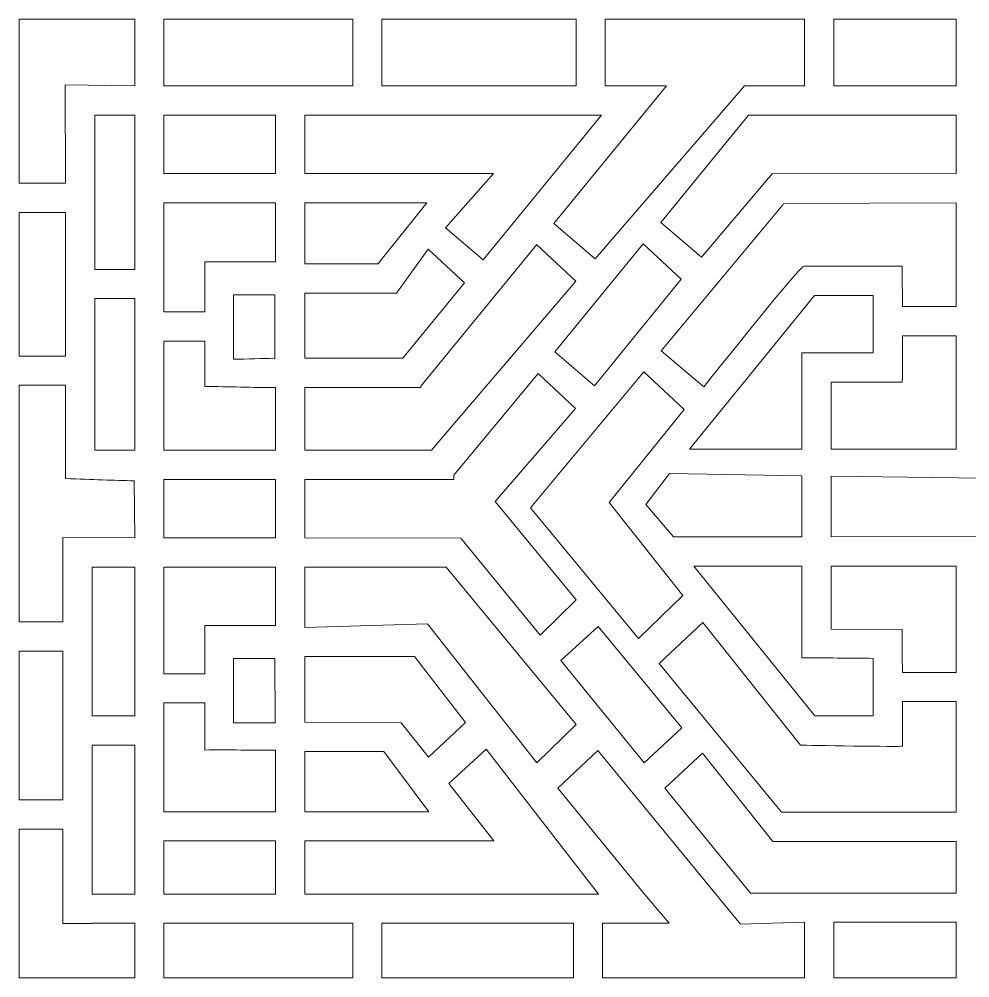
# Model space of a CAD drawing. Header units: millimetres. Extents: x -1200 to 1200, y -590 to 590.
# Drawn here: x -1200 to -45, y -581 to 585 of the extents above; entities that cross this region are included whole.
import ezdxf

# ---------------------------------------------------------------- set-up
doc = ezdxf.new("R2010")
doc.units = ezdxf.units.MM
doc.header["$MEASUREMENT"] = 0
doc.layers.add('Layer 1', color=7, linetype='Continuous')

msp = doc.modelspace()

# ---------------------------------------------------------------- linework, layer by layer
at = {"layer": 'Layer 1', "color": 250, "lineweight": 20}
for points, knots in [([(-1200.05, 385.1534), (-1200.05, 385.1534), (-1143.6958, 385.1534), (-1143.6958, 385.1534), (-1143.6958, 385.1534), (-1144.0041, 504.5019), (-1144.0041, 504.5019), (-1144.0041, 504.5019), (-1059.7005, 503.4092), (-1059.7005, 503.4092), (-1059.7005, 503.4092), (-1059.7005, 584.5066), (-1059.7005, 584.5066), (-1059.7005, 584.5066), (-1200.05, 584.5066), (-1200.05, 584.5066), (-1200.05, 584.5066), (-1200.05, 385.1534), (-1200.05, 385.1534)], [0, 0, 0, 0, 0.166666667, 0.166666667, 0.166666667, 0.333333333, 0.333333333, 0.333333333, 0.5, 0.5, 0.5, 0.666666667, 0.666666667, 0.666666667, 0.833333333, 0.833333333, 0.833333333, 1, 1, 1, 1]), ([(-1024.1641, 503.4092), (-1024.1641, 503.4092), (-794.7925, 503.4092), (-794.7925, 503.4092), (-794.7925, 503.4092), (-794.7925, 584.5066), (-794.7925, 584.5066), (-794.7925, 584.5066), (-1024.1641, 584.5066), (-1024.1641, 584.5066), (-1024.1641, 584.5066), (-1024.1641, 503.4092), (-1024.1641, 503.4092)], [0, 0, 0, 0, 0.25, 0.25, 0.25, 0.5, 0.5, 0.5, 0.75, 0.75, 0.75, 1, 1, 1, 1]), ([(-523.4233, 503.4092), (-523.4233, 503.4092), (-523.4233, 584.5066), (-523.4233, 584.5066), (-523.4233, 584.5066), (-759.2561, 584.5066), (-759.2561, 584.5066), (-759.2561, 584.5066), (-759.2561, 503.4092), (-759.2561, 503.4092), (-759.2561, 503.4092), (-523.4233, 503.4092), (-523.4233, 503.4092)], [0, 0, 0, 0, 0.25, 0.25, 0.25, 0.5, 0.5, 0.5, 0.75, 0.75, 0.75, 1, 1, 1, 1]), ([(-499.9848, 293.419), (-499.9848, 293.419), (-318.8207, 503.436), (-318.8207, 503.436), (-318.8207, 503.436), (-245.593, 503.4092), (-245.593, 503.4092), (-245.593, 503.4092), (-245.593, 584.5066), (-245.593, 584.5066), (-245.593, 584.5066), (-487.8869, 584.5066), (-487.8869, 584.5066), (-487.8869, 584.5066), (-487.8869, 503.4092), (-487.8869, 503.4092), (-487.8869, 503.4092), (-413.5834, 503.4092), (-413.5834, 503.4092), (-413.5834, 503.4092), (-442.4492, 467.8664), (-442.4492, 467.8664), (-442.4492, 467.8664), (-550.3488, 336.0408), (-550.3488, 336.0408), (-550.3488, 336.0408), (-499.9848, 293.419), (-499.9848, 293.419)], [0, 0, 0, 0, 0.111111111, 0.111111111, 0.111111111, 0.222222222, 0.222222222, 0.222222222, 0.333333333, 0.333333333, 0.333333333, 0.444444444, 0.444444444, 0.444444444, 0.555555556, 0.555555556, 0.555555556, 0.666666667, 0.666666667, 0.666666667, 0.777777778, 0.777777778, 0.777777778, 0.888888889, 0.888888889, 0.888888889, 1, 1, 1, 1]), ([(-210.0565, 503.4092), (-210.0565, 503.4092), (-61.4496, 503.4092), (-61.4496, 503.4092), (-61.4496, 503.4092), (-61.4496, 584.5066), (-61.4496, 584.5066), (-61.4496, 584.5066), (-210.0565, 584.5066), (-210.0565, 584.5066), (-210.0565, 584.5066), (-210.0565, 503.4092), (-210.0565, 503.4092)], [0, 0, 0, 0, 0.25, 0.25, 0.25, 0.5, 0.5, 0.5, 0.75, 0.75, 0.75, 1, 1, 1, 1]), ([(-1108.1593, 280.4592), (-1108.1593, 280.4592), (-1059.7005, 280.4592), (-1059.7005, 280.4592), (-1059.7005, 280.4592), (-1059.7005, 467.8664), (-1059.7005, 467.8664), (-1059.7005, 467.8664), (-1108.1593, 467.8664), (-1108.1593, 467.8664), (-1108.1593, 467.8664), (-1108.1593, 280.4592), (-1108.1593, 280.4592)], [0, 0, 0, 0, 0.25, 0.25, 0.25, 0.5, 0.5, 0.5, 0.75, 0.75, 0.75, 1, 1, 1, 1]), ([(-1024.1641, 396.7809), (-1024.1641, 396.7809), (-888.4795, 396.7809), (-888.4795, 396.7809), (-888.4795, 396.7809), (-888.4795, 467.8664), (-888.4795, 467.8664), (-888.4795, 467.8664), (-1024.1641, 467.8664), (-1024.1641, 467.8664), (-1024.1641, 467.8664), (-1024.1641, 396.7809), (-1024.1641, 396.7809)], [0, 0, 0, 0, 0.25, 0.25, 0.25, 0.5, 0.5, 0.5, 0.75, 0.75, 0.75, 1, 1, 1, 1]), ([(-636.2106, 291.8872), (-636.2106, 291.8872), (-492.2535, 467.8664), (-492.2535, 467.8664), (-492.2535, 467.8664), (-852.943, 467.8664), (-852.943, 467.8664), (-852.943, 467.8664), (-852.943, 396.7809), (-852.943, 396.7809), (-852.943, 396.7809), (-623.5715, 396.7809), (-623.5715, 396.7809), (-623.5715, 396.7809), (-682.1661, 330.7785), (-682.1661, 330.7785), (-682.1661, 330.7785), (-636.2106, 291.8872), (-636.2106, 291.8872)], [0, 0, 0, 0, 0.166666667, 0.166666667, 0.166666667, 0.333333333, 0.333333333, 0.333333333, 0.5, 0.5, 0.5, 0.666666667, 0.666666667, 0.666666667, 0.833333333, 0.833333333, 0.833333333, 1, 1, 1, 1]), ([(-370.7815, 295.2743), (-370.7815, 295.2743), (-420.5255, 337.3715), (-420.5255, 337.3715), (-420.5255, 337.3715), (-313.7771, 467.8664), (-313.7771, 467.8664), (-313.7771, 467.8664), (-61.4496, 467.8664), (-61.4496, 467.8664), (-61.4496, 467.8664), (-61.4496, 396.7809), (-61.4496, 396.7809), (-61.4496, 396.7809), (-284.9263, 396.5597), (-284.9263, 396.5597), (-284.9263, 396.5597), (-370.7815, 295.2743), (-370.7815, 295.2743)], [0, 0, 0, 0, 0.166666667, 0.166666667, 0.166666667, 0.333333333, 0.333333333, 0.333333333, 0.5, 0.5, 0.5, 0.666666667, 0.666666667, 0.666666667, 0.833333333, 0.833333333, 0.833333333, 1, 1, 1, 1]), ([(-974.4988, 228.7606), (-974.4988, 228.7606), (-974.4988, 289.4354), (-974.4988, 289.4354), (-974.4988, 289.4354), (-888.4795, 289.4354), (-888.4795, 289.4354), (-888.4795, 289.4354), (-888.4795, 361.2381), (-888.4795, 361.2381), (-888.4795, 361.2381), (-1024.1641, 361.2381), (-1024.1641, 361.2381), (-1024.1641, 361.2381), (-1024.1641, 228.7606), (-1024.1641, 228.7606), (-1024.1641, 228.7606), (-974.4988, 228.7606), (-974.4988, 228.7606)], [0, 0, 0, 0, 0.166666667, 0.166666667, 0.166666667, 0.333333333, 0.333333333, 0.333333333, 0.5, 0.5, 0.5, 0.666666667, 0.666666667, 0.666666667, 0.833333333, 0.833333333, 0.833333333, 1, 1, 1, 1]), ([(-763.1016, 287.1528), (-763.1016, 287.1528), (-763.4854, 287.793), (-763.4854, 287.793), (-763.4854, 287.793), (-704.5171, 361.2381), (-704.5171, 361.2381), (-704.5171, 361.2381), (-852.943, 361.2381), (-852.943, 361.2381), (-852.943, 361.2381), (-852.943, 287.1528), (-852.943, 287.1528), (-852.943, 287.1528), (-763.1016, 287.1528), (-763.1016, 287.1528)], [0, 0, 0, 0, 0.2, 0.2, 0.2, 0.4, 0.4, 0.4, 0.6, 0.6, 0.6, 0.8, 0.8, 0.8, 1, 1, 1, 1]), ([(-368.2329, 137.7569), (-368.2329, 137.7569), (-419.8653, 181.4547), (-419.8653, 181.4547), (-419.8653, 181.4547), (-272.128, 359.0092), (-272.128, 359.0092), (-272.128, 359.0092), (-271.1277, 360.3231), (-271.1277, 360.3231), (-271.1277, 360.3231), (-61.4496, 361.2381), (-61.4496, 361.2381), (-61.4496, 361.2381), (-61.4496, 235.2229), (-61.4496, 235.2229), (-61.4496, 235.2229), (-126.8723, 235.2229), (-126.8723, 235.2229), (-126.8723, 251.6067), (-126.9226, 267.9954), (-126.9226, 284.3976), (-126.9226, 284.3976), (-246.2616, 284.3976), (-246.2616, 284.3976), (-248.0528, 288.5857), (-356.3628, 152.3759), (-368.2329, 137.7569)], [0, 0, 0, 0, 0.111111111, 0.111111111, 0.111111111, 0.222222222, 0.222222222, 0.222222222, 0.333333333, 0.333333333, 0.333333333, 0.444444444, 0.444444444, 0.444444444, 0.555555556, 0.555555556, 0.555555556, 0.666666667, 0.666666667, 0.666666667, 0.777777778, 0.777777778, 0.777777778, 0.888888889, 0.888888889, 0.888888889, 1, 1, 1, 1]), ([(-1200.05, 175.1281), (-1200.05, 175.1281), (-1143.6958, 175.1281), (-1143.6958, 175.1281), (-1143.6958, 175.1281), (-1143.6958, 349.6107), (-1143.6958, 349.6107), (-1143.6958, 349.6107), (-1200.05, 349.6107), (-1200.05, 349.6107), (-1200.05, 349.6107), (-1200.05, 175.1281), (-1200.05, 175.1281)], [0, 0, 0, 0, 0.25, 0.25, 0.25, 0.5, 0.5, 0.5, 0.75, 0.75, 0.75, 1, 1, 1, 1]), ([(-699.0194, 60.7403), (-699.0194, 60.7403), (-523.5055, 265.9206), (-523.5055, 265.9206), (-523.5055, 265.9206), (-571.175, 310.3105), (-571.175, 310.3105), (-571.175, 310.3105), (-570.9823, 310.8317), (-570.9823, 310.8317), (-570.9823, 310.8317), (-712.0574, 138.4758), (-712.0574, 138.4758), (-712.0574, 138.4758), (-712.0574, 136.7966), (-712.0574, 136.7966), (-712.0574, 136.7966), (-713.4314, 136.7966), (-713.4314, 136.7966), (-713.4314, 136.7966), (-713.7966, 136.3508), (-713.7966, 136.3508), (-713.7966, 136.3508), (-714.1016, 136.7966), (-714.1016, 136.7966), (-714.1016, 136.7966), (-852.943, 136.7966), (-852.943, 136.7966), (-852.943, 136.7966), (-852.943, 60.7403), (-852.943, 60.7403), (-852.943, 60.7403), (-699.0194, 60.7403), (-699.0194, 60.7403)], [0, 0, 0, 0, 0.090909091, 0.090909091, 0.090909091, 0.181818182, 0.181818182, 0.181818182, 0.272727273, 0.272727273, 0.272727273, 0.363636364, 0.363636364, 0.363636364, 0.454545455, 0.454545455, 0.454545455, 0.545454545, 0.545454545, 0.545454545, 0.636363636, 0.636363636, 0.636363636, 0.727272727, 0.727272727, 0.727272727, 0.818181818, 0.818181818, 0.818181818, 0.909090909, 0.909090909, 0.909090909, 1, 1, 1, 1]), ([(-734.0062, 172.3393), (-734.0062, 172.3393), (-659.0593, 263.9581), (-659.0593, 263.9581), (-659.0593, 263.9581), (-703.0057, 304.8806), (-703.0057, 304.8806), (-703.0057, 304.8806), (-741.6253, 251.61), (-741.6253, 251.61), (-741.6253, 251.61), (-852.943, 251.61), (-852.943, 251.61), (-852.943, 251.61), (-852.943, 172.3393), (-852.943, 172.3393), (-852.943, 172.3393), (-734.0062, 172.3393), (-734.0062, 172.3393)], [0, 0, 0, 0, 0.166666667, 0.166666667, 0.166666667, 0.333333333, 0.333333333, 0.333333333, 0.5, 0.5, 0.5, 0.666666667, 0.666666667, 0.666666667, 0.833333333, 0.833333333, 0.833333333, 1, 1, 1, 1]), ([(-500.8075, 139.0222), (-500.8075, 139.0222), (-549.2479, 180.0184), (-549.2479, 180.0184), (-549.2479, 180.0184), (-441.66, 311.5373), (-441.66, 311.5373), (-441.66, 311.5373), (-395.5069, 268.5602), (-395.5069, 268.5602), (-395.5069, 268.5602), (-500.8075, 139.0222), (-500.8075, 139.0222)], [0, 0, 0, 0, 0.25, 0.25, 0.25, 0.5, 0.5, 0.5, 0.75, 0.75, 0.75, 1, 1, 1, 1]), ([(-1059.7005, 244.9164), (-1059.7005, 244.9164), (-1108.1593, 244.9164), (-1108.1593, 244.9164), (-1108.1593, 244.9164), (-1108.1593, 60.7403), (-1108.1593, 60.7403), (-1108.1593, 60.7403), (-1059.7005, 60.7403), (-1059.7005, 60.7403), (-1059.7005, 60.7403), (-1059.7005, 244.9164), (-1059.7005, 244.9164)], [0, 0, 0, 0, 0.25, 0.25, 0.25, 0.5, 0.5, 0.5, 0.75, 0.75, 0.75, 1, 1, 1, 1]), ([(-889.2737, 171.8818), (-889.2737, 171.8818), (-889.2737, 249.4246), (-889.2737, 249.4246), (-889.2737, 249.4246), (-939.7131, 249.4246), (-939.7131, 249.4246), (-939.7131, 249.4246), (-939.7131, 171.1428), (-939.7131, 171.1428), (-922.3001, 171.1428), (-905.2206, 172.6762), (-889.2737, 171.8818)], [0, 0, 0, 0, 0.25, 0.25, 0.25, 0.5, 0.5, 0.5, 0.75, 0.75, 0.75, 1, 1, 1, 1]), ([(-233.5872, 248.8548), (-233.5872, 248.8548), (-385.5789, 62.0375), (-385.5789, 62.0375), (-385.5789, 62.0375), (-248.8236, 62.0375), (-248.8236, 62.0375), (-248.8236, 62.0375), (-248.8236, 178.8553), (-248.8236, 178.8553), (-248.8236, 178.8553), (-162.4088, 178.8151), (-162.4088, 178.8151), (-162.4088, 178.8151), (-162.4088, 248.8548), (-162.4088, 248.8548), (-162.4088, 248.8548), (-233.5872, 248.8548), (-233.5872, 248.8548)], [0, 0, 0, 0, 0.166666667, 0.166666667, 0.166666667, 0.333333333, 0.333333333, 0.333333333, 0.5, 0.5, 0.5, 0.666666667, 0.666666667, 0.666666667, 0.833333333, 0.833333333, 0.833333333, 1, 1, 1, 1]), ([(-126.8723, 199.6802), (-126.8723, 180.8714), (-126.8974, 162.061), (-126.8974, 143.2723), (-126.8974, 143.2723), (-213.2871, 143.2723), (-213.2871, 143.2723), (-213.2871, 143.2723), (-213.2871, 62.0375), (-213.2871, 62.0375), (-213.2871, 62.0375), (-61.4496, 62.0375), (-61.4496, 62.0375), (-61.4496, 62.0375), (-61.4496, 199.6802), (-61.4496, 199.6802), (-61.4496, 199.6802), (-126.8723, 199.6802), (-126.8723, 199.6802)], [0, 0, 0, 0, 0.166666667, 0.166666667, 0.166666667, 0.333333333, 0.333333333, 0.333333333, 0.5, 0.5, 0.5, 0.666666667, 0.666666667, 0.666666667, 0.833333333, 0.833333333, 0.833333333, 1, 1, 1, 1]), ([(-888.4795, 136.9491), (-915.6529, 136.5335), (-945.5057, 138.0904), (-974.4988, 138.0904), (-974.4988, 138.0904), (-974.4988, 193.2179), (-974.4988, 193.2179), (-974.4988, 193.2179), (-1024.1641, 193.2179), (-1024.1641, 193.2179), (-1024.1641, 193.2179), (-1024.1641, 60.7403), (-1024.1641, 60.7403), (-1024.1641, 60.7403), (-888.4795, 60.7403), (-888.4795, 60.7403), (-888.4795, 60.7403), (-888.4795, 136.9491), (-888.4795, 136.9491)], [0, 0, 0, 0, 0.166666667, 0.166666667, 0.166666667, 0.333333333, 0.333333333, 0.333333333, 0.5, 0.5, 0.5, 0.666666667, 0.666666667, 0.666666667, 0.833333333, 0.833333333, 0.833333333, 1, 1, 1, 1]), ([(-569.4357, 153.7468), (-569.4357, 153.7468), (-523.8657, 111.3127), (-523.8657, 111.3127), (-523.8657, 111.3127), (-621.7551, -1.7913), (-621.7551, -1.7913), (-621.7551, -1.7913), (-523.3982, -121.0677), (-523.3982, -121.0677), (-523.3982, -121.0677), (-567.0496, -164.2475), (-567.0496, -164.2475), (-567.0496, -164.2475), (-663.3573, -46.3069), (-663.3573, -46.3069), (-663.3573, -46.3069), (-852.943, -45.8879), (-852.943, -45.8879), (-852.943, -45.8879), (-852.943, 25.1976), (-852.943, 25.1976), (-852.943, 25.1976), (-671.7119, 25.1976), (-671.7119, 25.1976), (-671.7119, 25.1976), (-671.7119, 30.3125), (-671.7119, 30.3125), (-671.7119, 30.3125), (-569.4357, 153.7468), (-569.4357, 153.7468)], [0, 0, 0, 0, 0.1, 0.1, 0.1, 0.2, 0.2, 0.2, 0.3, 0.3, 0.3, 0.4, 0.4, 0.4, 0.5, 0.5, 0.5, 0.6, 0.6, 0.6, 0.7, 0.7, 0.7, 0.8, 0.8, 0.8, 0.9, 0.9, 0.9, 1, 1, 1, 1]), ([(-441.092, 155.9439), (-441.092, 155.9439), (-392.0283, 110.2569), (-392.0283, 110.2569), (-392.0283, 110.2569), (-483.2555, -2.9879), (-483.2555, -2.9879), (-483.2555, -2.9879), (-393.7693, -115.8389), (-393.7693, -115.8389), (-393.7693, -115.8389), (-447.6855, -168.0787), (-447.6855, -168.0787), (-447.6855, -168.0787), (-447.523, -168.3502), (-447.523, -168.3502), (-447.523, -168.3502), (-578.6332, -9.3564), (-578.6332, -9.3564), (-578.6332, -9.3564), (-441.092, 155.9439), (-441.092, 155.9439)], [0, 0, 0, 0, 0.142857143, 0.142857143, 0.142857143, 0.285714286, 0.285714286, 0.285714286, 0.428571429, 0.428571429, 0.428571429, 0.571428571, 0.571428571, 0.571428571, 0.714285714, 0.714285714, 0.714285714, 0.857142857, 0.857142857, 0.857142857, 1, 1, 1, 1]), ([(-1059.7005, -45.8879), (-1059.7005, -45.8879), (-1060.2953, 23.4128), (-1060.2953, 23.4128), (-1084.2751, 24.1284), (-1110.9526, 24.7602), (-1143.6958, 26.1512), (-1143.6958, 26.1512), (-1143.6958, 139.5853), (-1143.6958, 139.5853), (-1143.6958, 139.5853), (-1200.05, 139.5853), (-1200.05, 139.5853), (-1200.05, 139.5853), (-1200.05, -147.9879), (-1200.05, -147.9879), (-1200.05, -147.9879), (-1146.9263, -147.9879), (-1146.9263, -147.9879), (-1146.9263, -147.9879), (-1146.9263, -45.5695), (-1146.9263, -45.5695), (-1146.9263, -45.5695), (-1059.7005, -45.8879), (-1059.7005, -45.8879)], [0, 0, 0, 0, 0.125, 0.125, 0.125, 0.25, 0.25, 0.25, 0.375, 0.375, 0.375, 0.5, 0.5, 0.5, 0.625, 0.625, 0.625, 0.75, 0.75, 0.75, 0.875, 0.875, 0.875, 1, 1, 1, 1]), ([(-28.3277, 139.3473), (-28.3277, 139.3473), (-28.3277, 26.4998), (-28.3277, 26.4998), (-28.3277, 26.4998), (-213.2871, 29.0237), (-213.2871, 29.0237), (-213.2871, 29.0237), (-213.2871, -44.5908), (-213.2871, -44.5908), (-213.2871, -44.5908), (-27.9842, -44.14), (-27.9842, -44.14), (-27.9842, -44.14), (-28.0462, -150.2403), (-28.0462, -150.2403), (-28.0462, -150.2403), (28.7906, -150.2403), (28.7906, -150.2403), (28.7906, -150.2403), (28.9146, -44.4835), (28.9146, -44.4835), (28.9146, -44.4835), (213.1871, -44.5908), (213.1871, -44.5908), (213.1871, -44.5908), (213.1871, 29.0237), (213.1871, 29.0237), (213.1871, 29.0237), (28.2276, 26.1562), (28.2276, 26.1562), (28.2276, 26.1562), (28.2276, 139.3473), (28.2276, 139.3473), (28.2276, 139.3473), (-28.3277, 139.3473), (-28.3277, 139.3473)], [0, 0, 0, 0, 0.083333333, 0.083333333, 0.083333333, 0.166666667, 0.166666667, 0.166666667, 0.25, 0.25, 0.25, 0.333333333, 0.333333333, 0.333333333, 0.416666667, 0.416666667, 0.416666667, 0.5, 0.5, 0.5, 0.583333333, 0.583333333, 0.583333333, 0.666666667, 0.666666667, 0.666666667, 0.75, 0.75, 0.75, 0.833333333, 0.833333333, 0.833333333, 0.916666667, 0.916666667, 0.916666667, 1, 1, 1, 1]), ([(-1024.1641, -45.8879), (-1024.1641, -45.8879), (-888.4795, -45.8879), (-888.4795, -45.8879), (-888.4795, -45.8879), (-888.4795, 25.1976), (-888.4795, 25.1976), (-888.4795, 25.1976), (-1024.1641, 25.1976), (-1024.1641, 25.1976), (-1024.1641, 25.1976), (-1024.1641, -45.8879), (-1024.1641, -45.8879)], [0, 0, 0, 0, 0.25, 0.25, 0.25, 0.5, 0.5, 0.5, 0.75, 0.75, 0.75, 1, 1, 1, 1]), ([(-409.7747, 32.2967), (-409.7747, 32.2967), (-438.4713, -5.5018), (-438.4713, -5.5018), (-438.4713, -5.5018), (-404.8484, -44.5908), (-404.8484, -44.5908), (-404.8484, -44.5908), (-248.8236, -44.5908), (-248.8236, -44.5908), (-248.8236, -44.5908), (-248.8236, 29.6153), (-248.8236, 29.6153), (-248.8236, 29.6153), (-409.7747, 32.2967), (-409.7747, 32.2967)], [0, 0, 0, 0, 0.2, 0.2, 0.2, 0.4, 0.4, 0.4, 0.6, 0.6, 0.6, 0.8, 0.8, 0.8, 1, 1, 1, 1]), ([(-1059.7005, -81.4307), (-1059.7005, -81.4307), (-1111.3899, -81.4307), (-1111.3899, -81.4307), (-1111.3899, -81.4307), (-1111.3899, -262.3756), (-1111.3899, -262.3756), (-1111.3899, -262.3756), (-1059.7005, -262.3756), (-1059.7005, -262.3756), (-1059.7005, -262.3756), (-1059.7005, -81.4307), (-1059.7005, -81.4307)], [0, 0, 0, 0, 0.25, 0.25, 0.25, 0.5, 0.5, 0.5, 0.75, 0.75, 0.75, 1, 1, 1, 1]), ([(-974.4988, -211.0256), (-974.4988, -211.0256), (-974.4988, -152.4223), (-974.4988, -152.4223), (-974.4988, -152.4223), (-888.4795, -152.4223), (-888.4795, -152.4223), (-888.4795, -152.4223), (-888.4795, -81.4307), (-888.4795, -81.4307), (-888.4795, -81.4307), (-1024.1641, -81.4307), (-1024.1641, -81.4307), (-1024.1641, -81.4307), (-1024.1641, -211.0256), (-1024.1641, -211.0256), (-1024.1641, -211.0256), (-974.4988, -211.0256), (-974.4988, -211.0256)], [0, 0, 0, 0, 0.166666667, 0.166666667, 0.166666667, 0.333333333, 0.333333333, 0.333333333, 0.5, 0.5, 0.5, 0.666666667, 0.666666667, 0.666666667, 0.833333333, 0.833333333, 0.833333333, 1, 1, 1, 1]), ([(-570.8935, -319.2594), (-570.8935, -319.2594), (-523.0614, -272.9137), (-523.0614, -272.9137), (-523.0614, -272.9137), (-681.0836, -81.4307), (-681.0836, -81.4307), (-681.0836, -81.4307), (-852.943, -81.4307), (-852.943, -81.4307), (-852.943, -81.4307), (-852.943, -154.7049), (-852.943, -154.7049), (-852.943, -154.7049), (-704.0144, -150.4665), (-704.0144, -150.4665), (-704.0144, -150.4665), (-570.8935, -319.2594), (-570.8935, -319.2594)], [0, 0, 0, 0, 0.166666667, 0.166666667, 0.166666667, 0.333333333, 0.333333333, 0.333333333, 0.5, 0.5, 0.5, 0.666666667, 0.666666667, 0.666666667, 0.833333333, 0.833333333, 0.833333333, 1, 1, 1, 1]), ([(-380.2588, -80.1335), (-380.2588, -80.1335), (-233.0945, -262.3689), (-233.0945, -262.3689), (-233.0945, -262.3689), (-162.4088, -262.3689), (-162.4088, -262.3689), (-162.4088, -262.3689), (-162.4088, -192.3292), (-162.4088, -192.3292), (-191.846, -192.3292), (-220.1169, -191.6085), (-248.8236, -191.6085), (-248.8236, -191.6085), (-248.8236, -80.1335), (-248.8236, -80.1335), (-248.8236, -80.1335), (-380.2588, -80.1335), (-380.2588, -80.1335)], [0, 0, 0, 0, 0.166666667, 0.166666667, 0.166666667, 0.333333333, 0.333333333, 0.333333333, 0.5, 0.5, 0.5, 0.666666667, 0.666666667, 0.666666667, 0.833333333, 0.833333333, 0.833333333, 1, 1, 1, 1]), ([(-213.2871, -156.7864), (-213.2871, -156.7864), (-127.0801, -157.1518), (-127.0801, -157.1518), (-127.0801, -174.5645), (-126.8723, -191.9739), (-126.8723, -209.3799), (-126.8723, -209.3799), (-61.4496, -209.3799), (-61.4496, -209.3799), (-61.4496, -209.3799), (-61.4496, -80.1335), (-61.4496, -80.1335), (-61.4496, -80.1335), (-213.2871, -80.1335), (-213.2871, -80.1335), (-213.2871, -80.1335), (-213.2871, -156.7864), (-213.2871, -156.7864)], [0, 0, 0, 0, 0.166666667, 0.166666667, 0.166666667, 0.333333333, 0.333333333, 0.333333333, 0.5, 0.5, 0.5, 0.666666667, 0.666666667, 0.666666667, 0.833333333, 0.833333333, 0.833333333, 1, 1, 1, 1]), ([(-369.4176, -148.9431), (-369.4176, -148.9431), (-422.4424, -198.763), (-422.4424, -198.763), (-422.4424, -198.763), (-273.5406, -379.3342), (-273.5406, -379.3342), (-273.5406, -379.3342), (-61.4496, -379.3342), (-61.4496, -379.3342), (-61.4496, -379.3342), (-61.4496, -244.9226), (-61.4496, -244.9226), (-61.4496, -244.9226), (-126.8723, -244.9226), (-126.8723, -244.9226), (-126.8723, -244.9226), (-126.8723, -299.0412), (-126.8723, -299.0412), (-126.8723, -300.1356), (-244.0899, -297.9117), (-250.7639, -297.9117), (-250.7639, -297.9117), (-369.4176, -148.9431), (-369.4176, -148.9431)], [0, 0, 0, 0, 0.125, 0.125, 0.125, 0.25, 0.25, 0.25, 0.375, 0.375, 0.375, 0.5, 0.5, 0.5, 0.625, 0.625, 0.625, 0.75, 0.75, 0.75, 0.875, 0.875, 0.875, 1, 1, 1, 1]), ([(-541.9556, -194.9771), (-541.9556, -194.9771), (-440.5039, -319.2158), (-440.5039, -319.2158), (-440.5039, -319.2158), (-394.9154, -276.8756), (-394.9154, -276.8756), (-394.9154, -276.8756), (-496.3856, -153.8251), (-496.3856, -153.8251), (-496.3856, -153.8251), (-541.9556, -194.9771), (-541.9556, -194.9771)], [0, 0, 0, 0, 0.25, 0.25, 0.25, 0.5, 0.5, 0.5, 0.75, 0.75, 0.75, 1, 1, 1, 1]), ([(-1200.05, -364.4755), (-1200.05, -364.4755), (-1146.9263, -364.4755), (-1146.9263, -364.4755), (-1146.9263, -364.4755), (-1146.9263, -183.5306), (-1146.9263, -183.5306), (-1146.9263, -183.5306), (-1200.05, -183.5306), (-1200.05, -183.5306), (-1200.05, -183.5306), (-1200.05, -364.4755), (-1200.05, -364.4755)], [0, 0, 0, 0, 0.25, 0.25, 0.25, 0.5, 0.5, 0.5, 0.75, 0.75, 0.75, 1, 1, 1, 1]), ([(-888.947, -270.5641), (-888.947, -270.5641), (-889.2737, -192.4331), (-889.2737, -192.4331), (-889.2737, -192.4331), (-939.7131, -192.4331), (-939.7131, -192.4331), (-939.7131, -192.4331), (-939.7131, -270.715), (-939.7131, -270.715), (-939.7131, -270.715), (-888.947, -270.5641), (-888.947, -270.5641)], [0, 0, 0, 0, 0.25, 0.25, 0.25, 0.5, 0.5, 0.5, 0.75, 0.75, 0.75, 1, 1, 1, 1]), ([(-702.7895, -312.5943), (-702.7895, -312.5943), (-657.5596, -270.3714), (-657.5596, -270.3714), (-657.5596, -270.3714), (-719.6261, -190.2477), (-719.6261, -190.2477), (-719.6261, -190.2477), (-852.943, -190.2477), (-852.943, -190.2477), (-852.943, -190.2477), (-852.943, -269.9105), (-852.943, -269.9105), (-852.943, -269.9105), (-735.8695, -270.5959), (-735.8695, -270.5959), (-735.8695, -270.5959), (-702.7895, -312.5943), (-702.7895, -312.5943)], [0, 0, 0, 0, 0.166666667, 0.166666667, 0.166666667, 0.333333333, 0.333333333, 0.333333333, 0.5, 0.5, 0.5, 0.666666667, 0.666666667, 0.666666667, 0.833333333, 0.833333333, 0.833333333, 1, 1, 1, 1]), ([(-888.4795, -303.8193), (-914.0343, -304.4728), (-946.2463, -303.0718), (-974.4988, -303.7673), (-974.4988, -303.7673), (-974.4988, -246.5684), (-974.4988, -246.5684), (-974.4988, -246.5684), (-1024.1641, -246.5684), (-1024.1641, -246.5684), (-1024.1641, -246.5684), (-1024.1641, -378.6974), (-1024.1641, -378.6974), (-1024.1641, -378.6974), (-888.4795, -378.6974), (-888.4795, -378.6974), (-888.4795, -378.6974), (-888.4795, -303.8193), (-888.4795, -303.8193)], [0, 0, 0, 0, 0.166666667, 0.166666667, 0.166666667, 0.333333333, 0.333333333, 0.333333333, 0.5, 0.5, 0.5, 0.666666667, 0.666666667, 0.666666667, 0.833333333, 0.833333333, 0.833333333, 1, 1, 1, 1]), ([(-1059.7005, -297.9184), (-1059.7005, -297.9184), (-1111.3899, -297.9184), (-1111.3899, -297.9184), (-1111.3899, -297.9184), (-1111.3899, -478.8633), (-1111.3899, -478.8633), (-1111.3899, -478.8633), (-1059.7005, -478.8633), (-1059.7005, -478.8633), (-1059.7005, -478.8633), (-1059.7005, -297.9184), (-1059.7005, -297.9184)], [0, 0, 0, 0, 0.25, 0.25, 0.25, 0.5, 0.5, 0.5, 0.75, 0.75, 0.75, 1, 1, 1, 1]), ([(-632.4807, -302.745), (-632.4807, -302.745), (-677.8111, -344.3059), (-677.8111, -344.3059), (-677.8111, -344.3059), (-623.4475, -414.3289), (-623.4475, -414.3289), (-623.4475, -414.3289), (-852.943, -414.2401), (-852.943, -414.2401), (-852.943, -414.2401), (-852.943, -478.8633), (-852.943, -478.8633), (-852.943, -478.8633), (-496.0538, -478.8633), (-496.0538, -478.8633), (-496.0538, -478.8633), (-632.4807, -302.745), (-632.4807, -302.745)], [0, 0, 0, 0, 0.166666667, 0.166666667, 0.166666667, 0.333333333, 0.333333333, 0.333333333, 0.5, 0.5, 0.5, 0.666666667, 0.666666667, 0.666666667, 0.833333333, 0.833333333, 0.833333333, 1, 1, 1, 1]), ([(-702.1344, -378.6974), (-702.1344, -378.6974), (-756.746, -305.4533), (-756.746, -305.4533), (-756.746, -305.4533), (-852.943, -305.4533), (-852.943, -305.4533), (-852.943, -305.4533), (-852.943, -378.6974), (-852.943, -378.6974), (-852.943, -378.6974), (-702.1344, -378.6974), (-702.1344, -378.6974)], [0, 0, 0, 0, 0.25, 0.25, 0.25, 0.5, 0.5, 0.5, 0.75, 0.75, 0.75, 1, 1, 1, 1]), ([(-497.0693, -304.4108), (-497.0693, -304.4108), (-545.6856, -350.0879), (-545.6856, -350.0879), (-545.6856, -350.0879), (-440.3866, -478.8633), (-440.3866, -478.8633), (-440.3866, -478.8633), (-410.3528, -514.406), (-410.3528, -514.406), (-410.3528, -514.406), (-491.1175, -514.406), (-491.1175, -514.406), (-491.1175, -514.406), (-491.1175, -580.6381), (-491.1175, -580.6381), (-491.1175, -580.6381), (-245.593, -580.6381), (-245.593, -580.6381), (-245.593, -580.6381), (-245.593, -513.1089), (-245.593, -513.1089), (-245.593, -513.1089), (-323.5677, -515.3127), (-323.5677, -515.3127), (-323.5677, -515.3127), (-497.0693, -304.4108), (-497.0693, -304.4108)], [0, 0, 0, 0, 0.111111111, 0.111111111, 0.111111111, 0.222222222, 0.222222222, 0.222222222, 0.333333333, 0.333333333, 0.333333333, 0.444444444, 0.444444444, 0.444444444, 0.555555556, 0.555555556, 0.555555556, 0.666666667, 0.666666667, 0.666666667, 0.777777778, 0.777777778, 0.777777778, 0.888888889, 0.888888889, 0.888888889, 1, 1, 1, 1]), ([(-369.7292, -307.4174), (-369.7292, -307.4174), (-415.4065, -349.9504), (-415.4065, -349.9504), (-415.4065, -349.9504), (-311.1967, -477.5661), (-311.1967, -477.5661), (-311.1967, -477.5661), (-61.4496, -477.5661), (-61.4496, -477.5661), (-61.4496, -477.5661), (-61.4496, -414.8769), (-61.4496, -414.8769), (-61.4496, -414.8769), (-284.36, -414.8769), (-284.36, -414.8769), (-284.36, -414.8769), (-369.7292, -307.4174), (-369.7292, -307.4174)], [0, 0, 0, 0, 0.166666667, 0.166666667, 0.166666667, 0.333333333, 0.333333333, 0.333333333, 0.5, 0.5, 0.5, 0.666666667, 0.666666667, 0.666666667, 0.833333333, 0.833333333, 0.833333333, 1, 1, 1, 1]), ([(-1146.9263, -400.0183), (-1146.9263, -400.0183), (-1200.05, -400.0183), (-1200.05, -400.0183), (-1200.05, -400.0183), (-1200.05, -580.6381), (-1200.05, -580.6381), (-1200.05, -580.6381), (-1059.7005, -580.6381), (-1059.7005, -580.6381), (-1059.7005, -580.6381), (-1059.7005, -514.406), (-1059.7005, -514.406), (-1059.7005, -514.406), (-1111.3899, -514.406), (-1111.3899, -514.406), (-1111.3899, -514.406), (-1111.3899, -514.7245), (-1111.3899, -514.7245), (-1111.3899, -514.7245), (-1146.9263, -514.7245), (-1146.9263, -514.7245), (-1146.9263, -514.7245), (-1146.9263, -400.0183), (-1146.9263, -400.0183)], [0, 0, 0, 0, 0.125, 0.125, 0.125, 0.25, 0.25, 0.25, 0.375, 0.375, 0.375, 0.5, 0.5, 0.5, 0.625, 0.625, 0.625, 0.75, 0.75, 0.75, 0.875, 0.875, 0.875, 1, 1, 1, 1]), ([(-888.4795, -414.2401), (-888.4795, -414.2401), (-1024.1641, -414.2401), (-1024.1641, -414.2401), (-1024.1641, -414.2401), (-1024.1641, -478.8633), (-1024.1641, -478.8633), (-1024.1641, -478.8633), (-888.4795, -478.8633), (-888.4795, -478.8633), (-888.4795, -478.8633), (-888.4795, -414.2401), (-888.4795, -414.2401)], [0, 0, 0, 0, 0.25, 0.25, 0.25, 0.5, 0.5, 0.5, 0.75, 0.75, 0.75, 1, 1, 1, 1]), ([(-794.7925, -514.406), (-794.7925, -514.406), (-1024.1641, -514.406), (-1024.1641, -514.406), (-1024.1641, -514.406), (-1024.1641, -580.6381), (-1024.1641, -580.6381), (-1024.1641, -580.6381), (-794.7925, -580.6381), (-794.7925, -580.6381), (-794.7925, -580.6381), (-794.7925, -514.406), (-794.7925, -514.406)], [0, 0, 0, 0, 0.25, 0.25, 0.25, 0.5, 0.5, 0.5, 0.75, 0.75, 0.75, 1, 1, 1, 1]), ([(-526.6539, -514.406), (-526.6539, -514.406), (-759.2561, -514.406), (-759.2561, -514.406), (-759.2561, -514.406), (-759.2561, -580.6381), (-759.2561, -580.6381), (-759.2561, -580.6381), (-526.6539, -580.6381), (-526.6539, -580.6381), (-526.6539, -580.6381), (-526.6539, -514.406), (-526.6539, -514.406)], [0, 0, 0, 0, 0.25, 0.25, 0.25, 0.5, 0.5, 0.5, 0.75, 0.75, 0.75, 1, 1, 1, 1]), ([(-61.4496, -513.1089), (-61.4496, -513.1089), (-210.0565, -513.1089), (-210.0565, -513.1089), (-210.0565, -513.1089), (-210.0565, -580.6381), (-210.0565, -580.6381), (-210.0565, -580.6381), (-61.4496, -580.6381), (-61.4496, -580.6381), (-61.4496, -580.6381), (-61.4496, -513.1089), (-61.4496, -513.1089)], [0, 0, 0, 0, 0.25, 0.25, 0.25, 0.5, 0.5, 0.5, 0.75, 0.75, 0.75, 1, 1, 1, 1])]:
    msp.add_open_spline(points, degree=3, knots=knots, dxfattribs=at)

doc.saveas('drawing.dxf')
